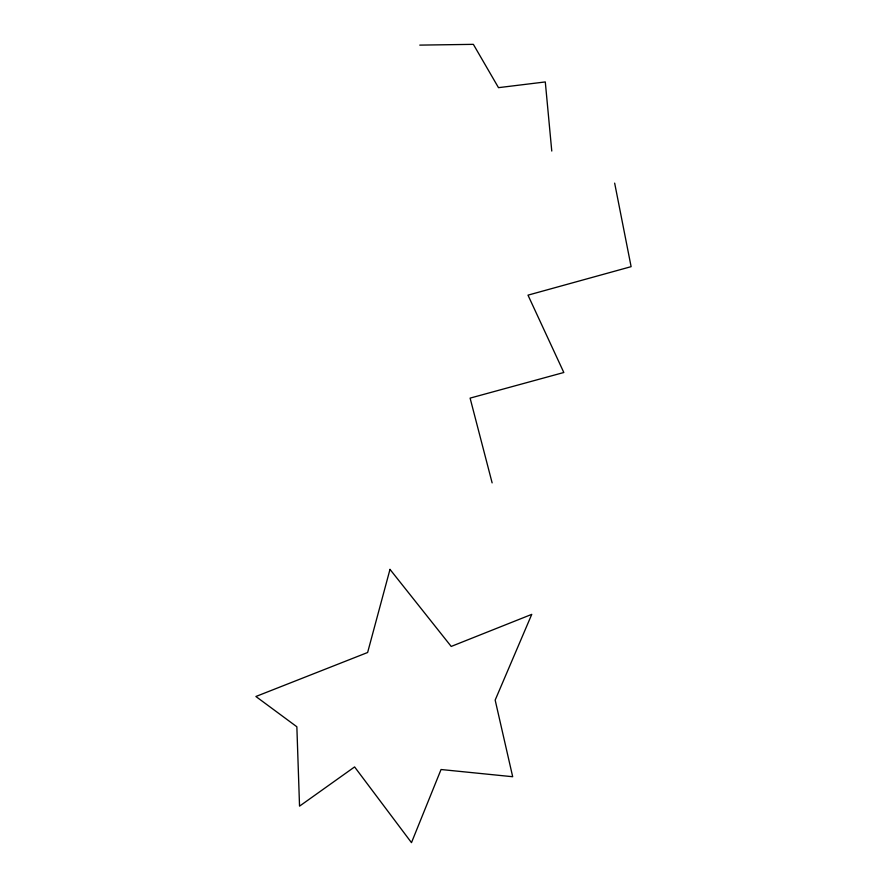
<?xml version="1.0" encoding="UTF-8"?>
<svg xmlns="http://www.w3.org/2000/svg" width="887" height="887" viewBox="0 0 887 887"><rect width="100%" height="100%" fill="white"/><g stroke="black" fill="none" stroke-linecap="round" stroke-linejoin="round"><path stroke-width="1.33" d="M419.773 45.115L473.359 44.35L498.494 87.658L545.294 81.937L551.769 151.045M492.13 482.883L470.099 398.119L563.822 372.496L527.987 295.149L631.112 266.665L614.658 183.121M389.992 569.387L367.628 652.499L255.888 696.495L296.857 726.775L299.54 806.15L354.6 766.922L411.479 842.65L441.05 769.517L512.686 776.724L495.168 700.098L531.756 614.369L451.206 646.435L389.992 569.387"/></g></svg>
